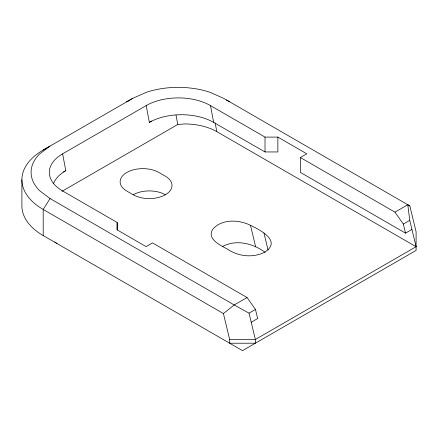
<?xml version="1.0" encoding="UTF-8"?>
<svg xmlns="http://www.w3.org/2000/svg" width="438" height="438" viewBox="0 0 438 438"><rect width="100%" height="100%" fill="white"/><g stroke="black" fill="none" stroke-linecap="round" stroke-linejoin="round"><path stroke-width="0.66" d="M117.149 229.945L117.154 222.471L62.623 190.973A45.464 26.258 0 0 1 62.618 153.837L146.199 105.585A45.464 26.258 0 0 1 210.492 105.602L265.012 137.105L277.867 137.105L306.797 153.815L300.375 157.527L300.369 172.369L405.522 233.164L411.95 229.457M50.058 198.562L43.203 209.452L223.418 313.57L229.654 339.494L229.654 343.211L255.37 343.211L255.37 339.499L249.036 313.159L234.204 304.952L50.058 198.562L39.59 190.678A63.565 36.715 0 0 1 39.59 153.968L50.058 146.089L43.203 150.037A72.735 42.01 0 0 0 43.203 209.452L43.209 235.573L242.515 350.635L416.095 250.416L416.1 231.85L409.858 205.926L223.643 98.336L209.999 92.292A63.565 36.715 0 0 0 146.434 92.276L132.791 98.32L126.779 101.786M223.418 313.57L234.204 304.952L247.059 297.528L255.464 309.447L257.654 318.546L251.226 322.259M43.203 150.037L132.791 98.32M63.433 172.014L65.788 170.656L62.618 153.837M146.199 105.585L149.363 122.405L151.712 121.047M61.972 191.329L177.768 124.474L184.644 123.949A45.459 26.247 0 0 1 216.794 131.635L416.095 246.704L255.37 339.499L229.654 339.494M300.375 157.527L394.928 212.156L407.789 204.732L409.858 205.926M249.036 313.159L255.464 309.447M405.522 233.164L403.332 224.075L409.76 220.363L407.789 204.732M222.707 246.408C236.443 239.153 253.137 243.435 265.061 252.299M149.363 122.405A45.459 26.247 0 0 1 213.656 122.405L265.012 151.953L277.867 151.953L277.867 137.105M250.481 225.318C239 219.553 222.071 218.754 212.956 229.019C205.909 239.006 221.327 245.685 227.875 249.386C238.584 256.597 253.202 258.086 264.798 252.14C282.034 241.037 260.15 229.966 250.481 225.318L255.672 246.879M247.059 297.528L152.506 242.898L146.078 246.61L117.154 229.895L117.154 222.471M54.827 241.913L56.907 243.479M394.928 212.156L403.332 224.075M409.76 220.363L416.095 246.704M263.983 233.109L268.072 250.098M215.162 122.974L216.794 131.635M210.492 105.596L213.656 122.405M176.01 115.145L177.768 124.474M265.012 137.105L265.012 151.953M21.9 179.739L21.9 205.876A72.735 41.993 0 0 0 43.209 235.573M133.212 194.757A22.732 13.124 0 0 1 165.361 194.757A22.732 13.124 0 0 0 165.361 176.196L158.928 172.484A22.732 13.124 0 0 0 126.785 172.484A22.732 13.124 0 0 0 126.785 191.045L133.212 194.757A22.732 13.124 0 0 0 165.361 194.757M53.513 183.631A45.459 26.247 0 0 1 65.788 170.656M126.779 101.786A72.741 42.01 0 0 1 128.964 100.576M226.331 100.006A72.741 42.01 0 0 1 229.649 101.808"/></g></svg>
